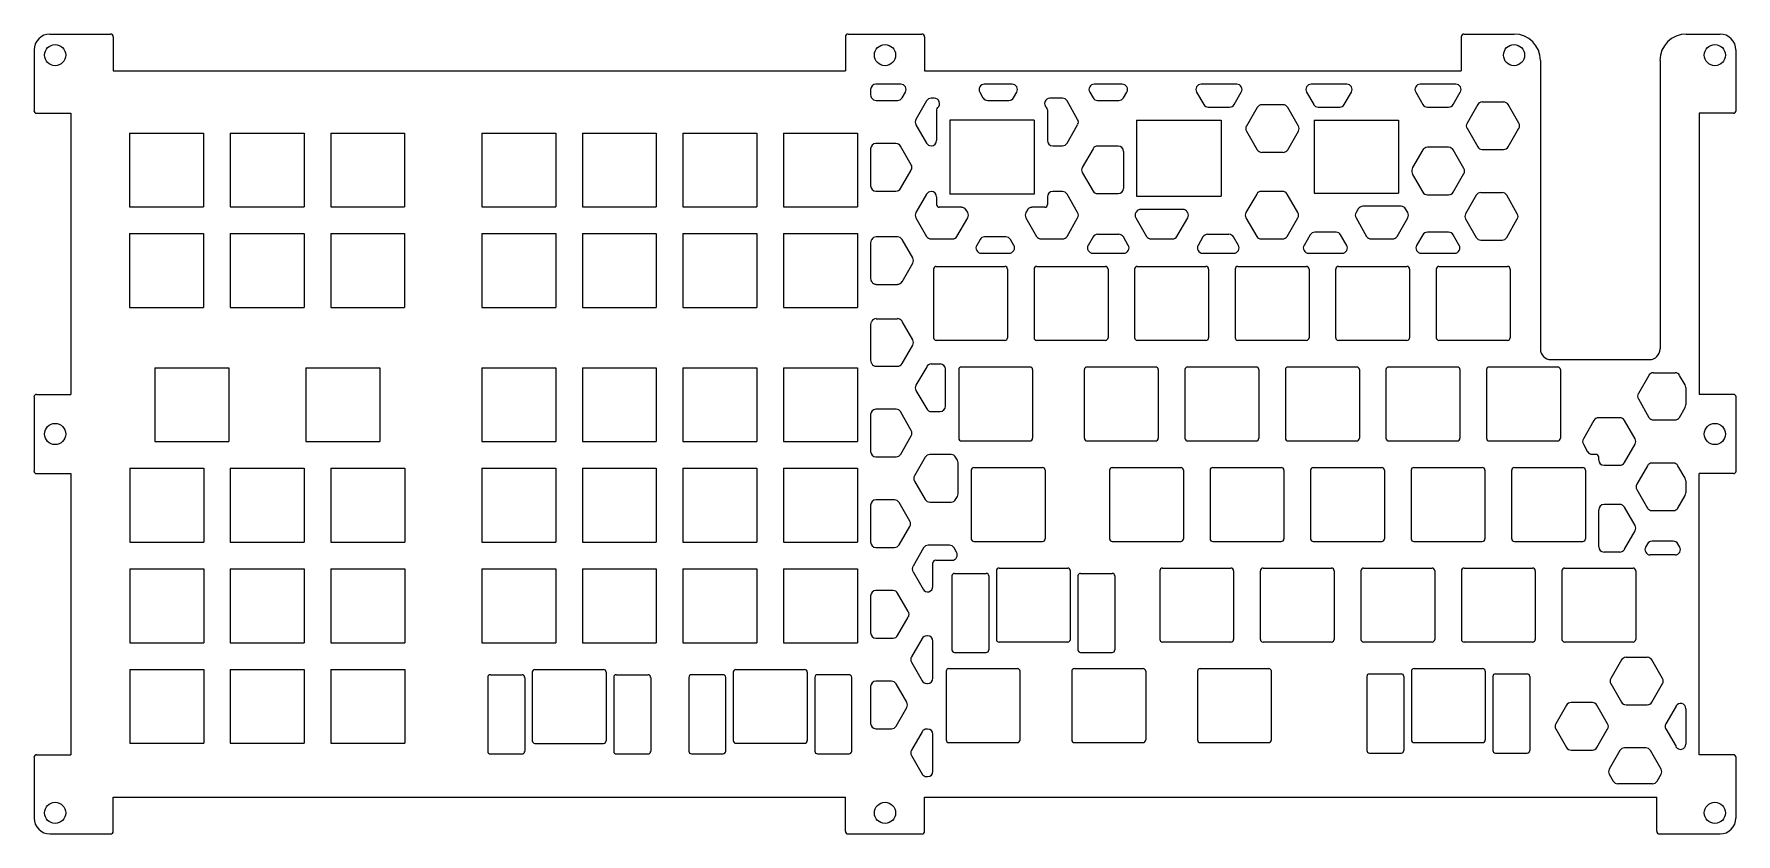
# Model space of a CAD drawing. Extents: x -6.3 to 6.3, y -3 to 3.
import ezdxf

# ---------------------------------------------------------------- set-up
doc = ezdxf.new("R2010")
doc.units = 0
doc.header["$MEASUREMENT"] = 0
doc.layers.add('VISIBLE', color=7, linetype='CONTINUOUS')

msp = doc.modelspace()

# ---------------------------------------------------------------- linework, layer by layer
at = {"layer": 'VISIBLE'}
for p, q in [((-6.23, 2.983), (-5.777, 2.983)), ((-5.758, 2.963), (-5.758, 2.708)), ((-0.295, 2.963), (-0.295, 2.708)), ((-0.276, 2.983), (0.276, 2.983)), ((0.295, 2.963), (0.295, 2.708)), ((4.299, 2.963), (4.299, 2.708)), ((4.319, 2.983), (4.693, 2.983)), ((5.978, 2.983), (6.23, 2.983)), ((-6.348, 2.865), (-6.348, 2.412)), ((6.348, 2.865), (6.348, 2.412)), ((-5.758, 2.708), (-0.295, 2.708)), ((0.295, 2.708), (4.299, 2.708)), ((4.89, 2.786), (4.89, 0.634)), ((5.782, 2.786), (5.782, 0.634)), ((-0.108, 2.57), (-0.108, 2.531)), ((0.118, 2.609), (-0.068, 2.609)), ((0.127, 2.507), (0.152, 2.55)), ((0.707, 2.55), (0.731, 2.507)), ((0.949, 2.609), (0.741, 2.609)), ((0.959, 2.507), (0.983, 2.55)), ((1.527, 2.55), (1.552, 2.507)), ((1.77, 2.609), (1.561, 2.609)), ((1.779, 2.507), (1.804, 2.55)), ((2.325, 2.55), (2.378, 2.458)), ((2.624, 2.609), (2.359, 2.609)), ((2.605, 2.458), (2.658, 2.55)), ((3.145, 2.55), (3.198, 2.458)), ((3.445, 2.609), (3.179, 2.609)), ((3.426, 2.458), (3.479, 2.55)), ((3.959, 2.55), (4.012, 2.458)), ((4.258, 2.609), (3.993, 2.609)), ((4.239, 2.458), (4.292, 2.55)), ((-0.102, 2.511), (-0.1, 2.507)), ((-0.066, 2.488), (0.093, 2.488)), ((0.31, 2.484), (0.23, 2.347)), ((0.368, 2.504), (0.344, 2.504)), ((0.385, 2.419), (0.385, 2.189)), ((0.766, 2.488), (0.925, 2.488)), ((1.212, 2.419), (1.212, 2.189)), ((1.324, 2.504), (1.23, 2.504)), ((1.437, 2.347), (1.358, 2.484)), ((1.586, 2.488), (1.745, 2.488)), ((2.412, 2.439), (2.571, 2.439)), ((2.777, 2.435), (2.697, 2.297)), ((2.97, 2.455), (2.811, 2.455)), ((3.084, 2.297), (3.004, 2.435)), ((3.232, 2.439), (3.392, 2.439)), ((4.046, 2.439), (4.205, 2.439)), ((4.422, 2.457), (4.342, 2.319)), ((4.615, 2.476), (4.456, 2.476)), ((4.729, 2.319), (4.649, 2.457)), ((-6.329, 2.393), (-6.073, 2.393)), ((-6.073, 2.393), (-6.073, 0.295)), ((0.23, 2.307), (0.31, 2.169)), ((1.114, 2.34), (0.484, 2.34)), ((0.484, 2.34), (0.484, 1.789)), ((1.114, 2.34), (1.114, 1.789)), ((1.358, 2.169), (1.437, 2.307)), ((1.877, 2.34), (1.877, 1.773)), ((1.877, 2.34), (2.507, 2.34)), ((2.507, 2.34), (2.507, 1.773)), ((3.202, 2.34), (3.202, 1.797)), ((3.202, 2.34), (3.832, 2.34)), ((3.832, 2.34), (3.832, 1.797)), ((6.073, 2.393), (6.073, 0.295)), ((6.329, 2.393), (6.073, 2.393)), ((-5.635, 2.245), (-5.635, 1.694)), ((-5.635, 2.245), (-5.084, 2.245)), ((-5.084, 2.245), (-5.084, 1.694)), ((-4.885, 2.245), (-4.885, 1.694)), ((-4.885, 2.245), (-4.334, 2.245)), ((-4.334, 2.245), (-4.334, 1.694)), ((-4.135, 2.245), (-4.135, 1.694)), ((-4.135, 2.245), (-3.584, 2.245)), ((-3.584, 2.245), (-3.584, 1.694)), ((-3.007, 2.245), (-3.007, 1.694)), ((-3.007, 2.245), (-2.456, 2.245)), ((-2.456, 2.245), (-2.456, 1.694)), ((-2.257, 2.245), (-2.257, 1.694)), ((-2.257, 2.245), (-1.706, 2.245)), ((-1.706, 2.245), (-1.706, 1.694)), ((-1.507, 2.245), (-1.507, 1.694)), ((-1.507, 2.245), (-0.956, 2.245)), ((-0.956, 2.245), (-0.956, 1.694)), ((-0.757, 2.245), (-0.757, 1.694)), ((-0.757, 2.245), (-0.206, 2.245)), ((-0.206, 2.245), (-0.206, 1.694)), ((0.082, 2.166), (-0.068, 2.166)), ((2.697, 2.258), (2.777, 2.12)), ((3.004, 2.12), (3.084, 2.258)), ((4.342, 2.28), (4.422, 2.142)), ((4.649, 2.142), (4.729, 2.28)), ((-0.108, 2.127), (-0.108, 1.851)), ((0.195, 2.008), (0.116, 2.146)), ((0.344, 2.15), (0.346, 2.15)), ((1.251, 2.15), (1.324, 2.15)), ((1.552, 2.127), (1.472, 1.989)), ((1.74, 2.147), (1.586, 2.147)), ((1.779, 2.108), (1.779, 1.832)), ((2.811, 2.101), (2.97, 2.101)), ((4.012, 2.119), (3.936, 1.987)), ((4.205, 2.139), (4.046, 2.139)), ((4.318, 1.981), (4.239, 2.119)), ((4.456, 2.122), (4.615, 2.122)), ((0.116, 1.831), (0.195, 1.969)), ((1.472, 1.95), (1.552, 1.812)), ((3.931, 1.968), (3.931, 1.955)), ((3.936, 1.935), (4.012, 1.804)), ((4.239, 1.804), (4.318, 1.942)), ((-0.068, 1.812), (0.082, 1.812)), ((0.31, 1.789), (0.23, 1.651)), ((0.346, 1.809), (0.344, 1.809)), ((1.114, 1.789), (0.484, 1.789)), ((1.324, 1.809), (1.251, 1.809)), ((1.437, 1.651), (1.358, 1.789)), ((1.586, 1.793), (1.74, 1.793)), ((2.773, 1.789), (2.693, 1.651)), ((2.966, 1.809), (2.807, 1.809)), ((3.08, 1.651), (3, 1.789)), ((3.202, 1.797), (3.832, 1.797)), ((4.046, 1.784), (4.205, 1.784)), ((4.411, 1.781), (4.331, 1.643)), ((4.604, 1.8), (4.445, 1.8)), ((4.717, 1.643), (4.638, 1.781)), ((-5.635, 1.694), (-5.084, 1.694)), ((-4.885, 1.694), (-4.334, 1.694)), ((-4.135, 1.694), (-3.584, 1.694)), ((-3.007, 1.694), (-2.456, 1.694)), ((-2.257, 1.694), (-1.706, 1.694)), ((-1.507, 1.694), (-0.956, 1.694)), ((-0.757, 1.694), (-0.206, 1.694)), ((0.385, 1.769), (0.385, 1.711)), ((0.571, 1.691), (0.405, 1.691)), ((0.617, 1.651), (0.606, 1.671)), ((1.062, 1.671), (1.051, 1.651)), ((1.192, 1.691), (1.096, 1.691)), ((1.212, 1.769), (1.212, 1.711)), ((1.874, 1.655), (1.871, 1.651)), ((1.877, 1.773), (2.507, 1.773)), ((2.221, 1.675), (1.908, 1.675)), ((2.258, 1.651), (2.255, 1.655)), ((3.53, 1.679), (3.514, 1.651)), ((3.85, 1.699), (3.564, 1.699)), ((3.9, 1.651), (3.884, 1.679)), ((0.23, 1.612), (0.31, 1.474)), ((0.537, 1.474), (0.617, 1.612)), ((1.051, 1.612), (1.13, 1.474)), ((1.358, 1.474), (1.437, 1.612)), ((1.871, 1.612), (1.951, 1.474)), ((2.178, 1.474), (2.258, 1.612)), ((2.693, 1.612), (2.773, 1.474)), ((3, 1.474), (3.08, 1.612)), ((3.514, 1.612), (3.593, 1.474)), ((3.821, 1.474), (3.9, 1.612)), ((4.331, 1.604), (4.411, 1.466)), ((4.638, 1.466), (4.717, 1.604)), ((-5.635, 1.495), (-5.635, 0.944)), ((-5.635, 1.495), (-5.084, 1.495)), ((-5.084, 1.495), (-5.084, 0.944)), ((-4.885, 1.495), (-4.885, 0.944)), ((-4.885, 1.495), (-4.334, 1.495)), ((-4.334, 1.495), (-4.334, 0.944)), ((-4.135, 1.495), (-4.135, 0.944)), ((-4.135, 1.495), (-3.584, 1.495)), ((-3.584, 1.495), (-3.584, 0.944)), ((-3.007, 1.495), (-3.007, 0.944)), ((-3.007, 1.495), (-2.456, 1.495)), ((-2.456, 1.495), (-2.456, 0.944)), ((-2.257, 1.495), (-2.257, 0.944)), ((-2.257, 1.495), (-1.706, 1.495)), ((-1.706, 1.495), (-1.706, 0.944)), ((-1.507, 1.495), (-1.507, 0.944)), ((-1.507, 1.495), (-0.956, 1.495)), ((-0.956, 1.495), (-0.956, 0.944)), ((-0.757, 1.495), (-0.757, 0.944)), ((-0.757, 1.495), (-0.206, 1.495)), ((-0.206, 1.495), (-0.206, 0.944)), ((-0.108, 1.426), (-0.108, 1.161)), ((-0.099, 1.451), (-0.102, 1.446)), ((0.094, 1.471), (-0.065, 1.471)), ((0.207, 1.313), (0.128, 1.451)), ((0.344, 1.455), (0.503, 1.455)), ((0.709, 1.451), (0.684, 1.407)), ((0.902, 1.471), (0.743, 1.471)), ((0.962, 1.407), (0.936, 1.451)), ((1.165, 1.455), (1.324, 1.455)), ((1.552, 1.47), (1.516, 1.407)), ((1.745, 1.489), (1.586, 1.489)), ((1.815, 1.407), (1.779, 1.47)), ((1.985, 1.455), (2.144, 1.455)), ((2.372, 1.47), (2.336, 1.407)), ((2.566, 1.489), (2.406, 1.489)), ((2.636, 1.407), (2.6, 1.47)), ((2.807, 1.455), (2.966, 1.455)), ((3.172, 1.486), (3.126, 1.407)), ((3.365, 1.506), (3.206, 1.506)), ((3.445, 1.407), (3.399, 1.486)), ((3.627, 1.455), (3.786, 1.455)), ((4.012, 1.486), (3.966, 1.407)), ((4.205, 1.506), (4.046, 1.506)), ((4.284, 1.407), (4.239, 1.486)), ((4.445, 1.446), (4.604, 1.446)), ((0.128, 1.136), (0.207, 1.274)), ((0.718, 1.348), (0.927, 1.348)), ((1.55, 1.348), (1.781, 1.348)), ((2.37, 1.348), (2.602, 1.348)), ((3.16, 1.348), (3.41, 1.348)), ((4, 1.348), (4.25, 1.348)), ((0.362, 1.23), (0.362, 0.718)), ((0.382, 1.25), (0.894, 1.25)), ((0.914, 1.23), (0.914, 0.718)), ((1.112, 1.23), (1.112, 0.718)), ((1.132, 1.25), (1.644, 1.25)), ((1.664, 1.23), (1.664, 0.718)), ((1.862, 1.23), (1.862, 0.718)), ((1.882, 1.25), (2.394, 1.25)), ((2.414, 1.23), (2.414, 0.718)), ((2.612, 1.23), (2.612, 0.718)), ((2.632, 1.25), (3.144, 1.25)), ((3.164, 1.23), (3.164, 0.718)), ((3.362, 1.23), (3.362, 0.718)), ((3.382, 1.25), (3.894, 1.25)), ((3.914, 1.23), (3.914, 0.718)), ((4.112, 1.23), (4.112, 0.718)), ((4.132, 1.25), (4.644, 1.25)), ((4.664, 1.23), (4.664, 0.718)), ((-0.102, 1.141), (-0.099, 1.136)), ((-0.065, 1.116), (0.094, 1.116)), ((-5.635, 0.944), (-5.084, 0.944)), ((-4.885, 0.944), (-4.334, 0.944)), ((-4.135, 0.944), (-3.584, 0.944)), ((-3.007, 0.944), (-2.456, 0.944)), ((-2.257, 0.944), (-1.706, 0.944)), ((-1.507, 0.944), (-0.956, 0.944)), ((-0.757, 0.944), (-0.206, 0.944)), ((-0.108, 0.816), (-0.108, 0.55)), ((-0.099, 0.84), (-0.102, 0.835)), ((-0.065, 0.86), (0.094, 0.86)), ((0.207, 0.703), (0.128, 0.84)), ((0.128, 0.525), (0.207, 0.663)), ((0.382, 0.699), (0.894, 0.699)), ((1.132, 0.699), (1.644, 0.699)), ((1.882, 0.699), (2.394, 0.699)), ((2.632, 0.699), (3.144, 0.699)), ((3.382, 0.699), (3.894, 0.699)), ((4.132, 0.699), (4.644, 0.699)), ((-0.102, 0.53), (-0.099, 0.525)), ((0.412, 0.522), (0.345, 0.522)), ((4.968, 0.556), (5.703, 0.556)), ((-5.446, 0.494), (-5.446, -0.057)), ((-5.446, 0.494), (-4.895, 0.494)), ((-4.895, 0.494), (-4.895, -0.057)), ((-4.32, 0.494), (-4.32, -0.057)), ((-4.32, 0.494), (-3.769, 0.494)), ((-3.769, 0.494), (-3.769, -0.057)), ((-3.007, 0.494), (-3.007, -0.057)), ((-3.007, 0.494), (-2.456, 0.494)), ((-2.456, 0.494), (-2.456, -0.057)), ((-2.257, 0.494), (-2.257, -0.057)), ((-2.257, 0.494), (-1.706, 0.494)), ((-1.706, 0.494), (-1.706, -0.057)), ((-1.507, 0.494), (-1.507, -0.057)), ((-1.507, 0.494), (-0.956, 0.494)), ((-0.956, 0.494), (-0.956, -0.057)), ((-0.757, 0.494), (-0.757, -0.057)), ((-0.757, 0.494), (-0.206, 0.494)), ((-0.206, 0.494), (-0.206, -0.057)), ((-0.065, 0.506), (0.094, 0.506)), ((0.311, 0.502), (0.231, 0.365)), ((0.452, 0.207), (0.452, 0.483)), ((0.55, 0.48), (0.55, -0.032)), ((0.57, 0.5), (1.081, 0.5)), ((1.101, 0.48), (1.101, -0.032)), ((1.487, 0.48), (1.487, -0.032)), ((1.507, 0.5), (2.019, 0.5)), ((2.039, 0.48), (2.039, -0.032)), ((2.237, 0.48), (2.237, -0.032)), ((2.257, 0.5), (2.769, 0.5)), ((2.789, 0.48), (2.789, -0.032)), ((2.987, 0.48), (2.987, -0.032)), ((3.007, 0.5), (3.519, 0.5)), ((3.539, 0.48), (3.539, -0.032)), ((3.737, 0.48), (3.737, -0.032)), ((3.757, 0.5), (4.269, 0.5)), ((4.289, 0.48), (4.289, -0.032)), ((4.487, 0.48), (4.487, -0.032)), ((4.507, 0.5), (5.019, 0.5)), ((5.039, 0.48), (5.039, -0.032)), ((5.698, 0.437), (5.62, 0.302)), ((5.732, 0.457), (5.894, 0.457)), ((5.969, 0.366), (5.928, 0.437)), ((-6.348, 0.276), (-6.348, -0.276)), ((-6.329, 0.295), (-6.073, 0.295)), ((0.231, 0.325), (0.311, 0.188)), ((5.62, 0.262), (5.699, 0.124)), ((5.974, 0.346), (5.974, 0.218)), ((6.329, 0.295), (6.073, 0.295)), ((6.348, 0.276), (6.348, -0.276)), ((-0.108, 0.145), (-0.108, -0.131)), ((0.083, 0.184), (-0.068, 0.184)), ((0.196, 0.027), (0.117, 0.164)), ((0.345, 0.168), (0.412, 0.168)), ((5.927, 0.124), (5.969, 0.198)), ((5.289, 0.101), (5.21, -0.036)), ((5.482, 0.121), (5.323, 0.121)), ((5.596, -0.036), (5.516, 0.101)), ((5.733, 0.105), (5.893, 0.105)), ((-5.446, -0.057), (-4.895, -0.057)), ((-4.32, -0.057), (-3.769, -0.057)), ((-3.007, -0.057), (-2.456, -0.057)), ((-2.257, -0.057), (-1.706, -0.057)), ((-1.507, -0.057), (-0.956, -0.057)), ((-0.757, -0.057), (-0.206, -0.057)), ((0.117, -0.151), (0.196, -0.013)), ((0.57, -0.051), (1.081, -0.051)), ((1.507, -0.051), (2.019, -0.051)), ((2.257, -0.051), (2.769, -0.051)), ((3.007, -0.051), (3.519, -0.051)), ((3.757, -0.051), (4.269, -0.051)), ((4.507, -0.051), (5.019, -0.051)), ((5.21, -0.076), (5.242, -0.132)), ((5.516, -0.213), (5.596, -0.076)), ((-0.068, -0.17), (0.083, -0.17)), ((0.3, -0.174), (0.22, -0.311)), ((0.493, -0.154), (0.334, -0.154)), ((0.54, -0.196), (0.527, -0.174)), ((0.545, -0.446), (0.545, -0.216)), ((0.663, -0.25), (1.175, -0.25)), ((1.695, -0.25), (2.206, -0.25)), ((2.445, -0.25), (2.956, -0.25)), ((3.195, -0.25), (3.706, -0.25)), ((3.945, -0.25), (4.456, -0.25)), ((4.695, -0.25), (5.206, -0.25)), ((5.304, -0.152), (5.276, -0.152)), ((5.325, -0.194), (5.325, -0.172)), ((5.364, -0.233), (5.482, -0.233)), ((5.688, -0.237), (5.609, -0.374)), ((5.881, -0.217), (5.722, -0.217)), ((5.969, -0.329), (5.915, -0.237)), ((-6.329, -0.295), (-6.073, -0.295)), ((-6.073, -0.295), (-6.073, -2.393)), ((-5.634, -0.256), (-5.634, -0.807)), ((-5.634, -0.256), (-5.082, -0.256)), ((-5.082, -0.256), (-5.082, -0.807)), ((-4.884, -0.256), (-4.884, -0.807)), ((-4.884, -0.256), (-4.332, -0.256)), ((-4.332, -0.256), (-4.332, -0.807)), ((-4.134, -0.256), (-4.134, -0.807)), ((-4.134, -0.256), (-3.582, -0.256)), ((-3.582, -0.256), (-3.582, -0.807)), ((-3.007, -0.256), (-3.007, -0.807)), ((-3.007, -0.256), (-2.456, -0.256)), ((-2.456, -0.256), (-2.456, -0.807)), ((-2.257, -0.256), (-2.257, -0.807)), ((-2.257, -0.256), (-1.706, -0.256)), ((-1.706, -0.256), (-1.706, -0.807)), ((-1.507, -0.256), (-1.507, -0.807)), ((-1.507, -0.256), (-0.956, -0.256)), ((-0.956, -0.256), (-0.956, -0.807)), ((-0.757, -0.256), (-0.757, -0.807)), ((-0.757, -0.256), (-0.206, -0.256)), ((-0.206, -0.256), (-0.206, -0.807)), ((0.22, -0.351), (0.3, -0.488)), ((0.644, -0.27), (0.644, -0.782)), ((1.195, -0.27), (1.195, -0.782)), ((1.675, -0.27), (1.675, -0.782)), ((2.226, -0.27), (2.226, -0.782)), ((2.425, -0.27), (2.425, -0.782)), ((2.976, -0.27), (2.976, -0.782)), ((3.175, -0.27), (3.175, -0.782)), ((3.726, -0.27), (3.726, -0.782)), ((3.925, -0.27), (3.925, -0.782)), ((4.476, -0.27), (4.476, -0.782)), ((4.675, -0.27), (4.675, -0.782)), ((5.226, -0.27), (5.226, -0.782)), ((5.974, -0.349), (5.974, -0.439)), ((6.073, -2.393), (6.073, -0.295)), ((6.329, -0.295), (6.073, -0.295)), ((0.071, -0.492), (-0.068, -0.492)), ((0.527, -0.488), (0.54, -0.466)), ((5.609, -0.414), (5.688, -0.552)), ((5.915, -0.552), (5.969, -0.459)), ((-0.108, -0.531), (-0.108, -0.807)), ((0.185, -0.649), (0.105, -0.512)), ((0.334, -0.508), (0.493, -0.508)), ((5.325, -0.841), (5.325, -0.565)), ((5.482, -0.526), (5.364, -0.526)), ((5.596, -0.683), (5.516, -0.546)), ((5.722, -0.571), (5.881, -0.571)), ((0.105, -0.827), (0.185, -0.689)), ((5.516, -0.86), (5.596, -0.723)), ((-5.634, -0.807), (-5.082, -0.807)), ((-4.884, -0.807), (-4.332, -0.807)), ((-4.134, -0.807), (-3.582, -0.807)), ((-3.007, -0.807), (-2.456, -0.807)), ((-2.257, -0.807), (-1.706, -0.807)), ((-1.507, -0.807), (-0.956, -0.807)), ((-0.757, -0.807), (-0.206, -0.807)), ((-0.068, -0.846), (0.071, -0.846)), ((0.288, -0.85), (0.209, -0.987)), ((0.481, -0.83), (0.322, -0.83)), ((0.534, -0.882), (0.516, -0.85)), ((0.663, -0.801), (1.175, -0.801)), ((1.695, -0.801), (2.206, -0.801)), ((2.445, -0.801), (2.956, -0.801)), ((3.195, -0.801), (3.706, -0.801)), ((3.945, -0.801), (4.456, -0.801)), ((4.695, -0.801), (5.206, -0.801)), ((5.364, -0.88), (5.482, -0.88)), ((5.688, -0.819), (5.674, -0.843)), ((5.881, -0.799), (5.722, -0.799)), ((5.929, -0.843), (5.915, -0.819)), ((-5.634, -1.006), (-5.634, -1.557)), ((-5.634, -1.006), (-5.082, -1.006)), ((-5.082, -1.006), (-5.082, -1.557)), ((-4.884, -1.006), (-4.884, -1.557)), ((-4.884, -1.006), (-4.332, -1.006)), ((-4.332, -1.006), (-4.332, -1.557)), ((-4.134, -1.006), (-4.134, -1.557)), ((-4.134, -1.006), (-3.582, -1.006)), ((-3.582, -1.006), (-3.582, -1.557)), ((-3.007, -1.006), (-3.007, -1.557)), ((-3.007, -1.006), (-2.456, -1.006)), ((-2.456, -1.006), (-2.456, -1.557)), ((-2.257, -1.006), (-2.257, -1.557)), ((-2.257, -1.006), (-1.706, -1.006)), ((-1.706, -1.006), (-1.706, -1.557)), ((-1.507, -1.006), (-1.507, -1.557)), ((-1.507, -1.006), (-0.956, -1.006)), ((-0.956, -1.006), (-0.956, -1.557)), ((-0.757, -1.006), (-0.757, -1.557)), ((-0.757, -1.006), (-0.206, -1.006)), ((-0.206, -1.006), (-0.206, -1.557)), ((0.358, -1.138), (0.358, -0.961)), ((0.378, -0.941), (0.5, -0.941)), ((0.851, -1), (1.363, -1)), ((2.07, -1), (2.581, -1)), ((2.82, -1), (3.331, -1)), ((3.57, -1), (4.081, -1)), ((4.32, -1), (4.831, -1)), ((5.07, -1), (5.581, -1)), ((5.895, -0.902), (5.709, -0.902)), ((0.209, -1.027), (0.284, -1.158)), ((0.499, -1.059), (0.499, -1.61)), ((0.519, -1.04), (0.755, -1.04)), ((0.775, -1.059), (0.775, -1.61)), ((0.831, -1.02), (0.831, -1.532)), ((1.382, -1.02), (1.382, -1.532)), ((1.439, -1.059), (1.439, -1.61)), ((1.459, -1.04), (1.695, -1.04)), ((1.715, -1.059), (1.715, -1.61)), ((2.05, -1.02), (2.05, -1.532)), ((2.601, -1.02), (2.601, -1.532)), ((2.8, -1.02), (2.8, -1.532)), ((3.351, -1.02), (3.351, -1.532)), ((3.55, -1.02), (3.55, -1.532)), ((4.101, -1.02), (4.101, -1.532)), ((4.3, -1.02), (4.3, -1.532)), ((4.851, -1.02), (4.851, -1.532)), ((5.05, -1.02), (5.05, -1.532)), ((5.601, -1.02), (5.601, -1.532)), ((-0.108, -1.207), (-0.108, -1.483)), ((0.06, -1.168), (-0.068, -1.168)), ((0.174, -1.325), (0.094, -1.188)), ((0.094, -1.503), (0.174, -1.365)), ((-0.068, -1.522), (0.06, -1.522)), ((0.318, -1.506), (0.311, -1.506)), ((-5.634, -1.557), (-5.082, -1.557)), ((-4.884, -1.557), (-4.332, -1.557)), ((-4.134, -1.557), (-3.582, -1.557)), ((-3.007, -1.557), (-2.456, -1.557)), ((-2.257, -1.557), (-1.706, -1.557)), ((-1.507, -1.557), (-0.956, -1.557)), ((-0.757, -1.557), (-0.206, -1.557)), ((0.277, -1.526), (0.197, -1.663)), ((0.358, -1.821), (0.358, -1.545)), ((0.519, -1.63), (0.755, -1.63)), ((0.851, -1.551), (1.363, -1.551)), ((1.459, -1.63), (1.695, -1.63)), ((2.07, -1.551), (2.581, -1.551)), ((2.82, -1.551), (3.331, -1.551)), ((3.57, -1.551), (4.081, -1.551)), ((4.32, -1.551), (4.831, -1.551)), ((5.07, -1.551), (5.581, -1.551)), ((-5.634, -1.756), (-5.634, -2.307)), ((-5.634, -1.756), (-5.082, -1.756)), ((-5.082, -1.756), (-5.082, -2.307)), ((-4.884, -1.756), (-4.884, -2.307)), ((-4.884, -1.756), (-4.332, -1.756)), ((-4.332, -1.756), (-4.332, -2.307)), ((-4.134, -1.756), (-4.134, -2.307)), ((-4.134, -1.756), (-3.582, -1.756)), ((-3.582, -1.756), (-3.582, -2.307)), ((-2.632, -1.776), (-2.632, -2.288)), ((-2.612, -1.756), (-2.1, -1.756)), ((-2.081, -1.776), (-2.081, -2.288)), ((-1.132, -1.776), (-1.132, -2.287)), ((-1.112, -1.756), (-0.6, -1.756)), ((-0.581, -1.776), (-0.581, -2.287)), ((0.197, -1.703), (0.277, -1.84)), ((0.456, -1.77), (0.456, -2.282)), ((0.476, -1.75), (0.988, -1.75)), ((1.007, -1.77), (1.007, -2.282)), ((1.394, -1.77), (1.394, -2.282)), ((1.413, -1.75), (1.925, -1.75)), ((1.945, -1.77), (1.945, -2.282)), ((2.331, -1.77), (2.331, -2.282)), ((2.351, -1.75), (2.863, -1.75)), ((2.882, -1.77), (2.882, -2.282)), ((3.927, -1.77), (3.927, -2.282)), ((3.947, -1.75), (4.458, -1.75)), ((4.478, -1.77), (4.478, -2.282)), ((5.494, -1.685), (5.414, -1.823)), ((5.687, -1.666), (5.528, -1.666)), ((5.801, -1.823), (5.721, -1.685)), ((-2.964, -1.815), (-2.964, -2.367)), ((-2.944, -1.796), (-2.708, -1.796)), ((-2.688, -1.815), (-2.688, -2.367)), ((-2.024, -1.815), (-2.024, -2.367)), ((-2.004, -1.796), (-1.768, -1.796)), ((-1.748, -1.815), (-1.748, -2.367)), ((-1.464, -1.815), (-1.464, -2.366)), ((-1.444, -1.795), (-1.208, -1.795)), ((-1.189, -1.815), (-1.189, -2.366)), ((-0.524, -1.815), (-0.524, -2.366)), ((-0.504, -1.795), (-0.268, -1.795)), ((-0.249, -1.815), (-0.249, -2.366)), ((-0.108, -1.883), (-0.108, -2.159)), ((0.049, -1.844), (-0.068, -1.844)), ((0.162, -2.001), (0.083, -1.864)), ((0.311, -1.86), (0.318, -1.86)), ((3.595, -1.809), (3.595, -2.36)), ((3.614, -1.79), (3.851, -1.79)), ((3.87, -1.809), (3.87, -2.36)), ((4.535, -1.809), (4.535, -2.36)), ((4.554, -1.79), (4.791, -1.79)), ((4.81, -1.809), (4.81, -2.36)), ((5.414, -1.862), (5.494, -2)), ((5.721, -2), (5.801, -1.862)), ((5.084, -2.023), (5.004, -2.161)), ((5.277, -2.003), (5.118, -2.003)), ((5.391, -2.161), (5.311, -2.023)), ((5.528, -2.02), (5.687, -2.02)), ((5.901, -2.029), (5.825, -2.161)), ((0.083, -2.179), (0.162, -2.041)), ((5.974, -2.049), (5.974, -2.313)), ((-0.068, -2.198), (0.049, -2.198)), ((0.277, -2.221), (0.197, -2.358)), ((0.318, -2.201), (0.311, -2.201)), ((0.358, -2.516), (0.358, -2.24)), ((5.004, -2.2), (5.084, -2.338)), ((5.311, -2.338), (5.391, -2.2)), ((5.825, -2.2), (5.901, -2.332)), ((-6.348, -2.412), (-6.348, -2.865)), ((-6.329, -2.393), (-6.073, -2.393)), ((-5.634, -2.307), (-5.082, -2.307)), ((-4.884, -2.307), (-4.332, -2.307)), ((-4.134, -2.307), (-3.582, -2.307)), ((-2.944, -2.386), (-2.708, -2.386)), ((-2.612, -2.308), (-2.1, -2.308)), ((-2.004, -2.386), (-1.768, -2.386)), ((-1.444, -2.386), (-1.208, -2.386)), ((-1.112, -2.307), (-0.6, -2.307)), ((-0.504, -2.386), (-0.268, -2.386)), ((0.197, -2.398), (0.277, -2.536)), ((0.476, -2.301), (0.988, -2.301)), ((1.413, -2.301), (1.925, -2.301)), ((2.351, -2.301), (2.863, -2.301)), ((3.614, -2.38), (3.851, -2.38)), ((3.947, -2.301), (4.458, -2.301)), ((4.554, -2.38), (4.791, -2.38)), ((5.118, -2.358), (5.277, -2.358)), ((5.483, -2.361), (5.403, -2.499)), ((5.676, -2.341), (5.517, -2.341)), ((5.79, -2.499), (5.71, -2.361)), ((6.329, -2.393), (6.073, -2.393)), ((6.348, -2.412), (6.348, -2.865)), ((5.403, -2.538), (5.433, -2.589)), ((5.76, -2.589), (5.79, -2.538)), ((0.311, -2.555), (0.318, -2.555)), ((5.726, -2.609), (5.467, -2.609)), ((-5.758, -2.963), (-5.758, -2.708)), ((-5.758, -2.708), (-0.295, -2.708)), ((-0.295, -2.963), (-0.295, -2.708)), ((0.295, -2.963), (0.295, -2.708)), ((0.295, -2.708), (5.758, -2.708)), ((5.758, -2.963), (5.758, -2.708)), ((-6.23, -2.983), (-5.777, -2.983)), ((-0.276, -2.983), (0.276, -2.983)), ((5.777, -2.983), (6.23, -2.983))]:
    msp.add_line(p, q, dxfattribs=at)
for centre in [(-6.191, 2.826), (0, 2.826), (4.693, 2.826), (6.191, 2.826), (-6.191, 0), (6.191, 0), (-6.191, -2.826), (0, -2.826), (6.191, -2.826)]:
    msp.add_circle(centre, 0.0787, dxfattribs=at)
for centre, radius, start, end in [((-6.23, 2.865), 0.118, 90, 180), ((-5.777, 2.963), 0.0197, 0, 90), ((-0.276, 2.963), 0.0197, 90, 180), ((0.276, 2.963), 0.0197, 0, 90), ((4.319, 2.963), 0.0197, 90, 180), ((4.693, 2.786), 0.197, 0, 90), ((5.978, 2.786), 0.197, 90, 180), ((6.23, 2.865), 0.118, 0, 90), ((-0.068, 2.57), 0.0394, 90, 180), ((0.118, 2.57), 0.0394, 330, 90), ((0.741, 2.57), 0.0394, 90, 210), ((0.949, 2.57), 0.0394, 330, 90), ((1.561, 2.57), 0.0394, 90, 210), ((1.77, 2.57), 0.0394, 330, 90), ((2.359, 2.57), 0.0394, 90, 210), ((2.624, 2.57), 0.0394, 330, 90), ((3.179, 2.57), 0.0394, 90, 210), ((3.445, 2.57), 0.0394, 330, 90), ((3.993, 2.57), 0.0394, 90, 210), ((4.258, 2.57), 0.0394, 330, 90), ((-0.068, 2.531), 0.0394, 180, 210), ((-0.066, 2.527), 0.0394, 210, 270), ((0.093, 2.527), 0.0394, 270, 330), ((0.344, 2.465), 0.0394, 90, 150), ((0.368, 2.465), 0.0394, 309.2318, 90), ((0.405, 2.419), 0.0201, 129.2318, 180), ((0.766, 2.527), 0.0394, 210, 270), ((0.925, 2.527), 0.0394, 270, 330), ((1.23, 2.465), 0.0394, 90, 230.7682), ((1.192, 2.419), 0.0201, 0, 50.7682), ((1.324, 2.465), 0.0394, 30, 90), ((1.586, 2.527), 0.0394, 210, 270), ((1.745, 2.527), 0.0394, 270, 330), ((2.412, 2.478), 0.0394, 210, 270), ((2.571, 2.478), 0.0394, 270, 330), ((2.811, 2.416), 0.0394, 90, 150), ((2.97, 2.416), 0.0394, 30, 90), ((3.232, 2.478), 0.0394, 210, 270), ((3.392, 2.478), 0.0394, 270, 330), ((4.046, 2.478), 0.0394, 210, 270), ((4.205, 2.478), 0.0394, 270, 330), ((4.456, 2.437), 0.0394, 90, 150), ((4.615, 2.437), 0.0394, 30, 90), ((-6.329, 2.412), 0.0197, 180, 270), ((0.265, 2.327), 0.0394, 150, 210), ((1.403, 2.327), 0.0394, 330, 30), ((2.731, 2.278), 0.0394, 150, 210), ((3.05, 2.278), 0.0394, 330, 30), ((4.376, 2.299), 0.0394, 150, 210), ((4.695, 2.299), 0.0394, 330, 30), ((6.329, 2.412), 0.0197, 270, 0), ((-0.068, 2.127), 0.0394, 90, 180), ((0.082, 2.127), 0.0394, 30, 90), ((0.344, 2.189), 0.0394, 210, 270), ((0.346, 2.189), 0.0394, 270, 0), ((1.251, 2.189), 0.0394, 180, 270), ((1.324, 2.189), 0.0394, 270, 330), ((1.586, 2.108), 0.0394, 90, 150), ((1.74, 2.108), 0.0394, 0, 90), ((2.811, 2.14), 0.0394, 210, 270), ((2.97, 2.14), 0.0394, 270, 330), ((4.046, 2.099), 0.0394, 90, 150), ((4.205, 2.099), 0.0394, 30, 90), ((4.456, 2.162), 0.0394, 210, 270), ((4.615, 2.162), 0.0394, 270, 330), ((0.161, 1.989), 0.0394, 330, 30), ((1.506, 1.97), 0.0394, 150, 210), ((3.97, 1.968), 0.0394, 150, 180), ((3.97, 1.955), 0.0394, 180, 210), ((4.284, 1.961), 0.0394, 330, 30), ((-0.068, 1.851), 0.0394, 180, 270), ((0.082, 1.851), 0.0394, 270, 330), ((0.344, 1.769), 0.0394, 90, 150), ((0.346, 1.769), 0.0394, 0, 90), ((1.251, 1.769), 0.0394, 90, 180), ((1.324, 1.769), 0.0394, 30, 90), ((1.586, 1.832), 0.0394, 210, 270), ((1.74, 1.832), 0.0394, 270, 0), ((2.807, 1.77), 0.0394, 90, 150), ((2.966, 1.77), 0.0394, 30, 90), ((4.046, 1.824), 0.0394, 210, 270), ((4.205, 1.824), 0.0394, 270, 330), ((4.445, 1.761), 0.0394, 90, 150), ((4.604, 1.761), 0.0394, 30, 90), ((0.265, 1.632), 0.0394, 150, 210), ((0.405, 1.711), 0.0201, 180, 270), ((0.571, 1.651), 0.0394, 30, 90), ((0.583, 1.632), 0.0394, 330, 30), ((1.085, 1.632), 0.0394, 150, 210), ((1.096, 1.651), 0.0394, 90, 150), ((1.192, 1.711), 0.0201, 270, 0), ((1.403, 1.632), 0.0394, 330, 30), ((1.905, 1.632), 0.0394, 150, 210), ((1.908, 1.636), 0.0394, 90, 150), ((2.221, 1.636), 0.0394, 30, 90), ((2.224, 1.632), 0.0394, 330, 30), ((2.727, 1.632), 0.0394, 150, 210), ((3.046, 1.632), 0.0394, 330, 30), ((3.548, 1.632), 0.0394, 150, 210), ((3.564, 1.659), 0.0394, 90, 150), ((3.85, 1.659), 0.0394, 30, 90), ((3.866, 1.632), 0.0394, 330, 30), ((4.365, 1.623), 0.0394, 150, 210), ((4.683, 1.623), 0.0394, 330, 30), ((-0.068, 1.426), 0.0394, 150, 180), ((-0.065, 1.431), 0.0394, 90, 150), ((0.094, 1.431), 0.0394, 30, 90), ((0.344, 1.494), 0.0394, 210, 270), ((0.503, 1.494), 0.0394, 270, 330), ((0.718, 1.388), 0.0394, 150, 270), ((0.743, 1.431), 0.0394, 90, 150), ((0.902, 1.431), 0.0394, 30, 90), ((0.927, 1.388), 0.0394, 270, 30), ((1.165, 1.494), 0.0394, 210, 270), ((1.324, 1.494), 0.0394, 270, 330), ((1.55, 1.388), 0.0394, 150, 270), ((1.586, 1.45), 0.0394, 90, 150), ((1.745, 1.45), 0.0394, 30, 90), ((1.781, 1.388), 0.0394, 270, 30), ((1.985, 1.494), 0.0394, 210, 270), ((2.144, 1.494), 0.0394, 270, 330), ((2.37, 1.388), 0.0394, 150, 270), ((2.406, 1.45), 0.0394, 90, 150), ((2.566, 1.45), 0.0394, 30, 90), ((2.602, 1.388), 0.0394, 270, 30), ((2.807, 1.494), 0.0394, 210, 270), ((2.966, 1.494), 0.0394, 270, 330), ((3.16, 1.388), 0.0394, 150, 270), ((3.206, 1.466), 0.0394, 90, 150), ((3.365, 1.466), 0.0394, 30, 90), ((3.41, 1.388), 0.0394, 270, 30), ((3.627, 1.494), 0.0394, 210, 270), ((3.786, 1.494), 0.0394, 270, 330), ((4, 1.388), 0.0394, 150, 270), ((4.046, 1.466), 0.0394, 90, 150), ((4.205, 1.466), 0.0394, 30, 90), ((4.25, 1.388), 0.0394, 270, 30), ((4.445, 1.486), 0.0394, 210, 270), ((4.604, 1.486), 0.0394, 270, 330), ((0.173, 1.294), 0.0394, 330, 30), ((-0.068, 1.161), 0.0394, 180, 210), ((0.382, 1.23), 0.0197, 90, 180), ((0.894, 1.23), 0.0197, 0, 90), ((1.132, 1.23), 0.0197, 90, 180), ((1.644, 1.23), 0.0197, 0, 90), ((1.882, 1.23), 0.0197, 90, 180), ((2.394, 1.23), 0.0197, 0, 90), ((2.632, 1.23), 0.0197, 90, 180), ((3.144, 1.23), 0.0197, 0, 90), ((3.382, 1.23), 0.0197, 90, 180), ((3.894, 1.23), 0.0197, 0, 90), ((4.132, 1.23), 0.0197, 90, 180), ((4.644, 1.23), 0.0197, 0, 90), ((-0.065, 1.156), 0.0394, 210, 270), ((0.094, 1.156), 0.0394, 270, 330), ((-0.068, 0.816), 0.0394, 150, 180), ((-0.065, 0.821), 0.0394, 90, 150), ((0.094, 0.821), 0.0394, 30, 90), ((0.173, 0.683), 0.0394, 330, 30), ((0.382, 0.718), 0.0197, 180, 270), ((0.894, 0.718), 0.0197, 270, 0), ((1.132, 0.718), 0.0197, 180, 270), ((1.644, 0.718), 0.0197, 270, 0), ((1.882, 0.718), 0.0197, 180, 270), ((2.394, 0.718), 0.0197, 270, 0), ((2.632, 0.718), 0.0197, 180, 270), ((3.144, 0.718), 0.0197, 270, 0), ((3.382, 0.718), 0.0197, 180, 270), ((3.894, 0.718), 0.0197, 270, 0), ((4.132, 0.718), 0.0197, 180, 270), ((4.644, 0.718), 0.0197, 270, 0), ((-0.068, 0.55), 0.0394, 180, 210), ((-0.065, 0.545), 0.0394, 210, 270), ((0.094, 0.545), 0.0394, 270, 330), ((0.345, 0.483), 0.0394, 90, 150), ((0.412, 0.483), 0.0394, 0, 90), ((4.968, 0.634), 0.0787, 180, 270), ((5.703, 0.634), 0.0787, 270, 0), ((0.57, 0.48), 0.0197, 90, 180), ((1.081, 0.48), 0.0197, 0, 90), ((1.507, 0.48), 0.0197, 90, 180), ((2.019, 0.48), 0.0197, 0, 90), ((2.257, 0.48), 0.0197, 90, 180), ((2.769, 0.48), 0.0197, 0, 90), ((3.007, 0.48), 0.0197, 90, 180), ((3.519, 0.48), 0.0197, 0, 90), ((3.757, 0.48), 0.0197, 90, 180), ((4.269, 0.48), 0.0197, 0, 90), ((4.507, 0.48), 0.0197, 90, 180), ((5.019, 0.48), 0.0197, 0, 90), ((5.732, 0.418), 0.0394, 90, 150), ((5.894, 0.418), 0.0394, 30, 90), ((-6.329, 0.276), 0.0197, 90, 180), ((0.265, 0.345), 0.0394, 150, 210), ((5.654, 0.282), 0.0394, 150, 210), ((5.935, 0.346), 0.0394, 0, 30), ((6.329, 0.276), 0.0197, 0, 90), ((-0.068, 0.145), 0.0394, 90, 180), ((0.083, 0.145), 0.0394, 30, 90), ((0.345, 0.207), 0.0394, 210, 270), ((0.412, 0.207), 0.0394, 270, 0), ((5.935, 0.218), 0.0394, 330, 0), ((0.162, 0.007), 0.0394, 330, 30), ((5.323, 0.082), 0.0394, 90, 150), ((5.482, 0.082), 0.0394, 30, 90), ((5.733, 0.144), 0.0394, 210, 270), ((5.893, 0.144), 0.0394, 270, 330), ((0.57, -0.032), 0.0197, 180, 270), ((1.081, -0.032), 0.0197, 270, 0), ((1.507, -0.032), 0.0197, 180, 270), ((2.019, -0.032), 0.0197, 270, 0), ((2.257, -0.032), 0.0197, 180, 270), ((2.769, -0.032), 0.0197, 270, 0), ((3.007, -0.032), 0.0197, 180, 270), ((3.519, -0.032), 0.0197, 270, 0), ((3.757, -0.032), 0.0197, 180, 270), ((4.269, -0.032), 0.0197, 270, 0), ((4.507, -0.032), 0.0197, 180, 270), ((5.019, -0.032), 0.0197, 270, 0), ((5.244, -0.056), 0.0394, 150, 210), ((5.562, -0.056), 0.0394, 330, 30), ((-0.068, -0.131), 0.0394, 180, 270), ((0.083, -0.131), 0.0394, 270, 330), ((0.334, -0.193), 0.0394, 90, 150), ((0.493, -0.193), 0.0394, 30, 90), ((0.506, -0.216), 0.0394, 0, 30), ((0.663, -0.27), 0.0197, 90, 180), ((1.175, -0.27), 0.0197, 0, 90), ((1.695, -0.27), 0.0197, 90, 180), ((2.206, -0.27), 0.0197, 0, 90), ((2.445, -0.27), 0.0197, 90, 180), ((2.956, -0.27), 0.0197, 0, 90), ((3.195, -0.27), 0.0197, 90, 180), ((3.706, -0.27), 0.0197, 0, 90), ((3.945, -0.27), 0.0197, 90, 180), ((4.456, -0.27), 0.0197, 0, 90), ((4.695, -0.27), 0.0197, 90, 180), ((5.206, -0.27), 0.0197, 0, 90), ((5.276, -0.112), 0.0394, 210, 270), ((5.304, -0.172), 0.0201, 0, 90), ((5.364, -0.194), 0.0394, 180, 270), ((5.482, -0.194), 0.0394, 270, 330), ((5.722, -0.256), 0.0394, 90, 150), ((5.881, -0.256), 0.0394, 30, 90), ((-6.329, -0.276), 0.0197, 180, 270), ((0.254, -0.331), 0.0394, 150, 210), ((5.643, -0.394), 0.0394, 150, 210), ((5.935, -0.349), 0.0394, 0, 30), ((6.329, -0.276), 0.0197, 270, 0), ((-0.068, -0.531), 0.0394, 90, 180), ((0.071, -0.531), 0.0394, 30, 90), ((0.334, -0.469), 0.0394, 210, 270), ((0.493, -0.469), 0.0394, 270, 330), ((0.506, -0.446), 0.0394, 330, 0), ((5.935, -0.439), 0.0394, 330, 0), ((5.364, -0.565), 0.0394, 90, 180), ((5.482, -0.565), 0.0394, 30, 90), ((5.722, -0.532), 0.0394, 210, 270), ((5.881, -0.532), 0.0394, 270, 330), ((0.151, -0.669), 0.0394, 330, 30), ((5.562, -0.703), 0.0394, 330, 30), ((-0.068, -0.807), 0.0394, 180, 270), ((0.071, -0.807), 0.0394, 270, 330), ((0.322, -0.869), 0.0394, 90, 150), ((0.481, -0.869), 0.0394, 30, 90), ((0.5, -0.902), 0.0394, 270, 30), ((0.663, -0.782), 0.0197, 180, 270), ((1.175, -0.782), 0.0197, 270, 0), ((1.695, -0.782), 0.0197, 180, 270), ((2.206, -0.782), 0.0197, 270, 0), ((2.445, -0.782), 0.0197, 180, 270), ((2.956, -0.782), 0.0197, 270, 0), ((3.195, -0.782), 0.0197, 180, 270), ((3.706, -0.782), 0.0197, 270, 0), ((3.945, -0.782), 0.0197, 180, 270), ((4.456, -0.782), 0.0197, 270, 0), ((4.695, -0.782), 0.0197, 180, 270), ((5.206, -0.782), 0.0197, 270, 0), ((5.364, -0.841), 0.0394, 180, 270), ((5.482, -0.841), 0.0394, 270, 330), ((5.709, -0.862), 0.0394, 150, 270), ((5.722, -0.839), 0.0394, 90, 150), ((5.881, -0.839), 0.0394, 30, 90), ((5.895, -0.862), 0.0394, 270, 30), ((0.243, -1.007), 0.0394, 150, 210), ((0.378, -0.961), 0.0201, 90, 180), ((0.851, -1.02), 0.0197, 90, 180), ((1.363, -1.02), 0.0197, 0, 90), ((2.07, -1.02), 0.0197, 90, 180), ((2.581, -1.02), 0.0197, 0, 90), ((2.82, -1.02), 0.0197, 90, 180), ((3.331, -1.02), 0.0197, 0, 90), ((3.57, -1.02), 0.0197, 90, 180), ((4.081, -1.02), 0.0197, 0, 90), ((4.32, -1.02), 0.0197, 90, 180), ((4.831, -1.02), 0.0197, 0, 90), ((5.07, -1.02), 0.0197, 90, 180), ((5.581, -1.02), 0.0197, 0, 90), ((0.318, -1.138), 0.0394, 210, 0), ((0.519, -1.059), 0.0197, 90, 180), ((0.755, -1.059), 0.0197, 0, 90), ((1.459, -1.059), 0.0197, 90, 180), ((1.695, -1.059), 0.0197, 0, 90), ((-0.068, -1.207), 0.0394, 90, 180), ((0.06, -1.207), 0.0394, 30, 90), ((0.14, -1.345), 0.0394, 330, 30), ((-0.068, -1.483), 0.0394, 180, 270), ((0.06, -1.483), 0.0394, 270, 330), ((0.311, -1.545), 0.0394, 90, 150), ((0.318, -1.545), 0.0394, 0, 90), ((0.519, -1.61), 0.0197, 180, 270), ((0.755, -1.61), 0.0197, 270, 0), ((0.851, -1.532), 0.0197, 180, 270), ((1.363, -1.532), 0.0197, 270, 0), ((1.459, -1.61), 0.0197, 180, 270), ((1.695, -1.61), 0.0197, 270, 0), ((2.07, -1.532), 0.0197, 180, 270), ((2.581, -1.532), 0.0197, 270, 0), ((2.82, -1.532), 0.0197, 180, 270), ((3.331, -1.532), 0.0197, 270, 0), ((3.57, -1.532), 0.0197, 180, 270), ((4.081, -1.532), 0.0197, 270, 0), ((4.32, -1.532), 0.0197, 180, 270), ((4.831, -1.532), 0.0197, 270, 0), ((5.07, -1.532), 0.0197, 180, 270), ((5.581, -1.532), 0.0197, 270, 0), ((-2.612, -1.776), 0.0197, 90, 180), ((-2.1, -1.776), 0.0197, 0, 90), ((-1.112, -1.776), 0.0197, 90, 180), ((-0.6, -1.776), 0.0197, 0, 90), ((0.232, -1.683), 0.0394, 150, 210), ((0.476, -1.77), 0.0197, 90, 180), ((0.988, -1.77), 0.0197, 0, 90), ((1.413, -1.77), 0.0197, 90, 180), ((1.925, -1.77), 0.0197, 0, 90), ((2.351, -1.77), 0.0197, 90, 180), ((2.863, -1.77), 0.0197, 0, 90), ((3.947, -1.77), 0.0197, 90, 180), ((4.458, -1.77), 0.0197, 0, 90), ((5.528, -1.705), 0.0394, 90, 150), ((5.687, -1.705), 0.0394, 30, 90), ((-2.944, -1.815), 0.0197, 90, 180), ((-2.708, -1.815), 0.0197, 0, 90), ((-2.004, -1.815), 0.0197, 90, 180), ((-1.768, -1.815), 0.0197, 0, 90), ((-1.444, -1.815), 0.0197, 90, 180), ((-1.208, -1.815), 0.0197, 0, 90), ((-0.504, -1.815), 0.0197, 90, 180), ((-0.268, -1.815), 0.0197, 0, 90), ((-0.068, -1.883), 0.0394, 90, 180), ((0.049, -1.883), 0.0394, 30, 90), ((0.311, -1.821), 0.0394, 210, 270), ((0.318, -1.821), 0.0394, 270, 0), ((3.614, -1.809), 0.0197, 90, 180), ((3.851, -1.809), 0.0197, 0, 90), ((4.554, -1.809), 0.0197, 90, 180), ((4.791, -1.809), 0.0197, 0, 90), ((5.449, -1.843), 0.0394, 150, 210), ((5.767, -1.843), 0.0394, 330, 30), ((0.128, -2.021), 0.0394, 330, 30), ((5.118, -2.043), 0.0394, 90, 150), ((5.277, -2.043), 0.0394, 30, 90), ((5.528, -1.98), 0.0394, 210, 270), ((5.687, -1.98), 0.0394, 270, 330), ((5.935, -2.049), 0.0394, 0, 150), ((-0.068, -2.159), 0.0394, 180, 270), ((0.049, -2.159), 0.0394, 270, 330), ((0.311, -2.24), 0.0394, 90, 150), ((0.318, -2.24), 0.0394, 0, 90), ((0.476, -2.282), 0.0197, 180, 270), ((0.988, -2.282), 0.0197, 270, 0), ((1.413, -2.282), 0.0197, 180, 270), ((1.925, -2.282), 0.0197, 270, 0), ((2.351, -2.282), 0.0197, 180, 270), ((2.863, -2.282), 0.0197, 270, 0), ((3.947, -2.282), 0.0197, 180, 270), ((4.458, -2.282), 0.0197, 270, 0), ((5.038, -2.181), 0.0394, 150, 210), ((5.357, -2.181), 0.0394, 330, 30), ((5.859, -2.181), 0.0394, 150, 210), ((-6.329, -2.412), 0.0197, 90, 180), ((-2.944, -2.367), 0.0197, 180, 270), ((-2.708, -2.367), 0.0197, 270, 0), ((-2.612, -2.288), 0.0197, 180, 270), ((-2.1, -2.288), 0.0197, 270, 0), ((-2.004, -2.367), 0.0197, 180, 270), ((-1.768, -2.367), 0.0197, 270, 0), ((-1.444, -2.366), 0.0197, 180, 270), ((-1.208, -2.366), 0.0197, 270, 0), ((-1.112, -2.287), 0.0197, 180, 270), ((-0.6, -2.287), 0.0197, 270, 0), ((-0.504, -2.366), 0.0197, 180, 270), ((-0.268, -2.366), 0.0197, 270, 0), ((0.232, -2.378), 0.0394, 150, 210), ((3.614, -2.36), 0.0197, 180, 270), ((3.851, -2.36), 0.0197, 270, 0), ((4.554, -2.36), 0.0197, 180, 270), ((4.791, -2.36), 0.0197, 270, 0), ((5.118, -2.318), 0.0394, 210, 270), ((5.277, -2.318), 0.0394, 270, 330), ((5.517, -2.381), 0.0394, 90, 150), ((5.676, -2.381), 0.0394, 30, 90), ((5.935, -2.313), 0.0394, 210, 0), ((6.329, -2.412), 0.0197, 0, 90), ((0.311, -2.516), 0.0394, 210, 270), ((0.318, -2.516), 0.0394, 270, 0), ((5.437, -2.519), 0.0394, 150, 210), ((5.755, -2.519), 0.0394, 330, 30), ((5.467, -2.57), 0.0394, 210, 270), ((5.726, -2.57), 0.0394, 270, 330), ((-6.23, -2.865), 0.118, 180, 270), ((6.23, -2.865), 0.118, 270, 0), ((-5.777, -2.963), 0.0197, 270, 0), ((-0.276, -2.963), 0.0197, 180, 270), ((0.276, -2.963), 0.0197, 270, 0), ((5.777, -2.963), 0.0197, 180, 270)]:
    msp.add_arc(centre, radius, start, end, dxfattribs=at)

doc.saveas('drawing.dxf')
